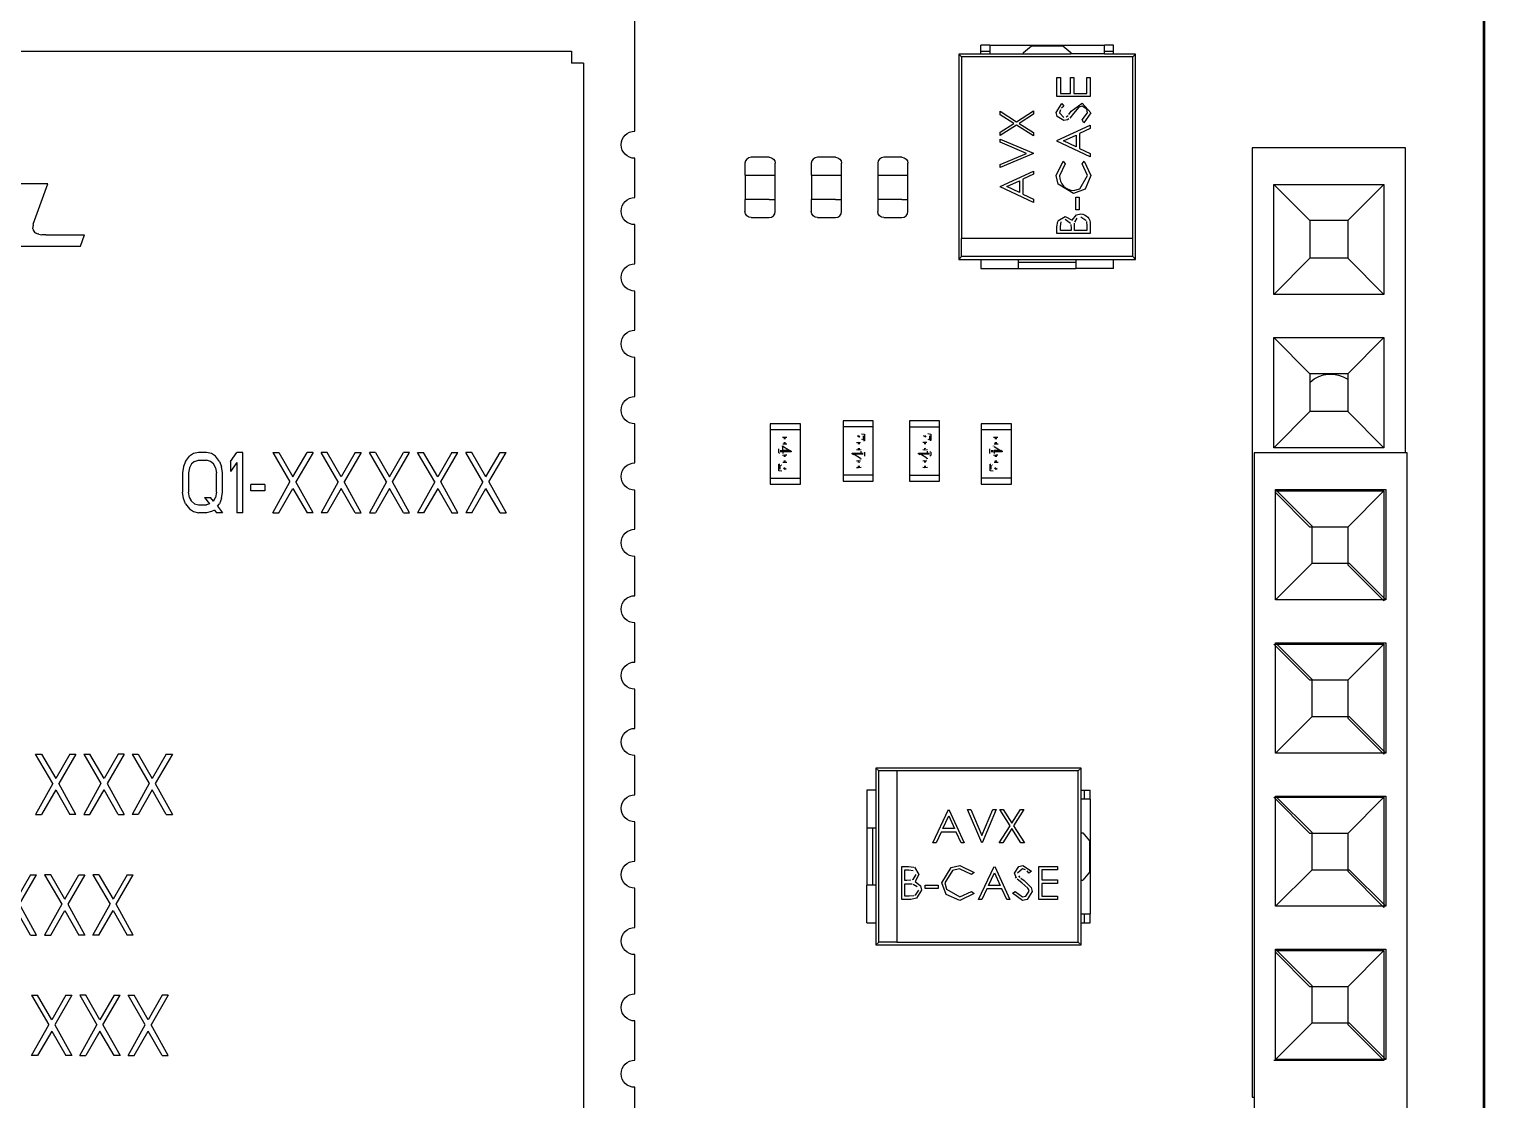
# Model space of a CAD drawing. Header units: millimetres. Extents: x 345 to 622, y 294 to 502.
# Drawn here: x 444.19 to 468.32, y 402.18 to 419.93 of the extents above; entities that cross this region are included whole.
import ezdxf

# ---------------------------------------------------------------- set-up
doc = ezdxf.new("R2010")
doc.units = ezdxf.units.MM
doc.layers.add('Make2D$可见线$场景轮廓线', color=18, linetype='Continuous', lineweight=50, true_color=0x000000)
doc.layers.add('Make2D$可见线$曲线', color=18, linetype='Continuous', true_color=0x000000)

msp = doc.modelspace()

# ---------------------------------------------------------------- linework, layer by layer
at = {"layer": 'Make2D$可见线$场景轮廓线', "color": 96, "true_color": 0x008000}
msp.add_line((468.316, 448.235), (468.316, 338.111), dxfattribs=at)
at = {"layer": 'Make2D$可见线$曲线', "color": 96, "true_color": 0x008000}
msp.add_line((468.316, 448.235), (468.316, 338.111), dxfattribs=at)
at = {"layer": 'Make2D$可见线$曲线', "color": 134, "lineweight": -3, "true_color": 0x009b9b}
for p, q in [((454.236, 418.236), (454.236, 420.411)), ((454.236, 417.136), (454.236, 417.786)), ((454.236, 416.036), (454.236, 416.686)), ((454.236, 414.936), (454.236, 415.586)), ((454.236, 413.836), (454.236, 414.486)), ((454.236, 412.736), (454.236, 413.386)), ((454.236, 411.636), (454.236, 412.286)), ((454.236, 410.536), (454.236, 411.186)), ((454.236, 409.436), (454.236, 410.086)), ((454.236, 408.336), (454.236, 408.986)), ((454.236, 407.236), (454.236, 407.886)), ((454.236, 406.136), (454.236, 406.786)), ((454.236, 405.036), (454.236, 405.686)), ((454.236, 403.936), (454.236, 404.586)), ((454.236, 402.836), (454.236, 403.486)), ((454.236, 401.736), (454.236, 402.386))]:
    msp.add_line(p, q, dxfattribs=at)
at = {"layer": 'Make2D$可见线$曲线', "color": 254, "lineweight": -3, "true_color": 0xdcdcdc}
for p, q in [((430.286, 419.561), (453.186, 419.561)), ((453.186, 419.561), (453.186, 419.361)), ((453.386, 419.361), (453.186, 419.361)), ((453.386, 419.361), (453.386, 392.461)), ((444.503, 417.361), (443.878, 417.361)), ((444.264, 416.692), (444.503, 417.361)), ((444.259, 416.672), (444.255, 416.653)), ((444.255, 416.653), (444.255, 416.637)), ((444.256, 416.619), (444.255, 416.636)), ((444.256, 416.619), (444.26, 416.604)), ((444.263, 416.691), (444.259, 416.672)), ((444.26, 416.604), (444.266, 416.59)), ((444.266, 416.59), (444.275, 416.576)), ((444.275, 416.576), (444.266, 416.589)), ((444.275, 416.576), (444.286, 416.563)), ((444.286, 416.563), (444.3, 416.552)), ((444.3, 416.552), (444.316, 416.543)), ((444.316, 416.543), (444.336, 416.534)), ((444.356, 416.528), (444.342, 416.532)), ((444.356, 416.528), (444.38, 416.523)), ((444.38, 416.523), (444.407, 416.519)), ((444.437, 416.517), (444.407, 416.519)), ((444.469, 416.516), (444.437, 416.517)), ((444.469, 416.516), (445.111, 416.516)), ((445.044, 416.33), (445.111, 416.516)), ((444.01, 416.33), (445.044, 416.33)), ((446.786, 412.762), (446.752, 412.677)), ((446.786, 412.762), (446.852, 412.847)), ((446.919, 412.89), (446.852, 412.847)), ((446.936, 412.762), (446.886, 412.72)), ((447.002, 412.911), (446.919, 412.89)), ((446.936, 412.762), (447.002, 412.783)), ((447.136, 412.911), (447.002, 412.911)), ((447.002, 412.783), (447.136, 412.783)), ((447.219, 412.89), (447.136, 412.911)), ((447.202, 412.762), (447.136, 412.783)), ((447.252, 412.72), (447.202, 412.762)), ((447.286, 412.847), (447.219, 412.89)), ((447.352, 412.762), (447.286, 412.847)), ((447.352, 412.762), (447.386, 412.677)), ((447.536, 412.762), (447.636, 412.911)), ((447.536, 412.762), (447.536, 412.592)), ((447.636, 412.741), (447.536, 412.592)), ((447.736, 412.911), (447.636, 412.911)), ((447.636, 412.741), (447.636, 411.911)), ((447.736, 411.911), (447.736, 412.911)), ((448.236, 412.911), (448.519, 412.422)), ((448.236, 412.911), (448.336, 412.911)), ((448.336, 412.911), (448.569, 412.507)), ((448.569, 412.507), (448.802, 412.911)), ((448.902, 412.911), (448.619, 412.422)), ((448.902, 412.911), (448.802, 412.911)), ((449.136, 412.911), (449.036, 412.911)), ((449.319, 412.422), (449.036, 412.911)), ((449.369, 412.507), (449.136, 412.911)), ((449.602, 412.911), (449.369, 412.507)), ((449.702, 412.911), (449.419, 412.422)), ((449.602, 412.911), (449.702, 412.911)), ((449.936, 412.911), (449.836, 412.911)), ((450.119, 412.422), (449.836, 412.911)), ((449.936, 412.911), (450.169, 412.507)), ((450.169, 412.507), (450.402, 412.911)), ((450.219, 412.422), (450.502, 412.911)), ((450.502, 412.911), (450.402, 412.911)), ((450.919, 412.422), (450.636, 412.911)), ((450.636, 412.911), (450.736, 412.911)), ((450.969, 412.507), (450.736, 412.911)), ((451.202, 412.911), (450.969, 412.507)), ((451.019, 412.422), (451.302, 412.911)), ((451.202, 412.911), (451.302, 412.911)), ((451.536, 412.911), (451.436, 412.911)), ((451.719, 412.422), (451.436, 412.911)), ((451.769, 412.507), (451.536, 412.911)), ((451.769, 412.507), (452.002, 412.911)), ((451.819, 412.422), (452.102, 412.911)), ((452.002, 412.911), (452.102, 412.911)), ((446.752, 412.677), (446.736, 412.571)), ((446.736, 412.571), (446.736, 412.251)), ((446.852, 412.656), (446.836, 412.571)), ((446.836, 412.571), (446.836, 412.251)), ((446.886, 412.72), (446.852, 412.656)), ((447.252, 412.72), (447.286, 412.656)), ((447.286, 412.656), (447.252, 412.72)), ((447.286, 412.656), (447.302, 412.571)), ((447.302, 412.251), (447.302, 412.571)), ((447.402, 412.571), (447.386, 412.677)), ((447.402, 412.251), (447.402, 412.571)), ((446.752, 412.145), (446.736, 412.251)), ((446.852, 412.166), (446.836, 412.251)), ((447.302, 412.251), (447.286, 412.166)), ((447.386, 412.145), (447.402, 412.251)), ((448.102, 412.379), (447.869, 412.379)), ((447.869, 412.273), (447.869, 412.379)), ((448.102, 412.273), (447.869, 412.273)), ((448.102, 412.379), (448.102, 412.273)), ((448.236, 411.911), (448.519, 412.422)), ((448.336, 411.911), (448.569, 412.315)), ((448.569, 412.315), (448.802, 411.911)), ((448.902, 411.911), (448.619, 412.422)), ((449.319, 412.422), (449.036, 411.911)), ((449.369, 412.315), (449.136, 411.911)), ((449.602, 411.911), (449.369, 412.315)), ((449.702, 411.911), (449.419, 412.422)), ((450.119, 412.422), (449.836, 411.911)), ((450.169, 412.315), (449.936, 411.911)), ((450.402, 411.911), (450.169, 412.315)), ((450.502, 411.911), (450.219, 412.422)), ((450.919, 412.422), (450.636, 411.911)), ((450.969, 412.315), (450.736, 411.911)), ((450.969, 412.315), (451.202, 411.911)), ((451.302, 411.911), (451.019, 412.422)), ((451.719, 412.422), (451.436, 411.911)), ((451.536, 411.911), (451.769, 412.315)), ((452.002, 411.911), (451.769, 412.315)), ((451.819, 412.422), (452.102, 411.911)), ((446.786, 412.06), (446.752, 412.145)), ((446.786, 412.06), (446.852, 411.975)), ((446.886, 412.103), (446.852, 412.166)), ((446.852, 412.166), (446.886, 412.103)), ((446.886, 412.103), (446.936, 412.06)), ((446.936, 412.06), (447.002, 412.039)), ((447.002, 412.039), (447.136, 412.039)), ((447.102, 412.166), (447.202, 412.166)), ((447.102, 412.166), (447.186, 412.06)), ((447.186, 412.06), (447.136, 412.039)), ((447.252, 412.103), (447.202, 412.166)), ((447.252, 412.103), (447.286, 412.166)), ((447.319, 412.017), (447.352, 412.06)), ((447.319, 412.017), (447.402, 411.911)), ((447.386, 412.145), (447.352, 412.06)), ((446.852, 411.975), (446.919, 411.932)), ((446.919, 411.932), (447.002, 411.911)), ((447.136, 411.911), (447.002, 411.911)), ((447.219, 411.932), (447.136, 411.911)), ((447.269, 411.954), (447.219, 411.932)), ((447.269, 411.954), (447.302, 411.911)), ((447.402, 411.911), (447.302, 411.911)), ((447.736, 411.911), (447.636, 411.911)), ((448.236, 411.911), (448.336, 411.911)), ((448.902, 411.911), (448.802, 411.911)), ((449.136, 411.911), (449.036, 411.911)), ((449.602, 411.911), (449.702, 411.911)), ((449.836, 411.911), (449.936, 411.911)), ((450.402, 411.911), (450.502, 411.911)), ((450.736, 411.911), (450.636, 411.911)), ((451.202, 411.911), (451.302, 411.911)), ((451.536, 411.911), (451.436, 411.911)), ((452.002, 411.911), (452.102, 411.911)), ((444.586, 407.422), (444.302, 407.911)), ((444.302, 407.911), (444.402, 407.911)), ((444.402, 407.911), (444.636, 407.507)), ((444.869, 407.911), (444.636, 407.507)), ((444.969, 407.911), (444.686, 407.422)), ((444.869, 407.911), (444.969, 407.911)), ((445.102, 407.911), (445.386, 407.422)), ((445.102, 407.911), (445.202, 407.911)), ((445.436, 407.507), (445.202, 407.911)), ((445.669, 407.911), (445.436, 407.507)), ((445.769, 407.911), (445.486, 407.422)), ((445.769, 407.911), (445.669, 407.911)), ((445.902, 407.911), (446.186, 407.422)), ((445.902, 407.911), (446.002, 407.911)), ((446.002, 407.911), (446.236, 407.507)), ((446.469, 407.911), (446.236, 407.507)), ((446.569, 407.911), (446.286, 407.422)), ((446.469, 407.911), (446.569, 407.911)), ((444.586, 407.422), (444.302, 406.911)), ((444.969, 406.911), (444.686, 407.422)), ((445.386, 407.422), (445.102, 406.911)), ((445.486, 407.422), (445.769, 406.911)), ((446.186, 407.422), (445.902, 406.911)), ((446.286, 407.422), (446.569, 406.911)), ((444.636, 407.315), (444.402, 406.911)), ((444.636, 407.315), (444.869, 406.911)), ((445.202, 406.911), (445.436, 407.315)), ((445.669, 406.911), (445.436, 407.315)), ((446.236, 407.315), (446.002, 406.911)), ((446.469, 406.911), (446.236, 407.315)), ((444.302, 406.911), (444.402, 406.911)), ((444.969, 406.911), (444.869, 406.911)), ((445.102, 406.911), (445.202, 406.911)), ((445.669, 406.911), (445.769, 406.911)), ((446.002, 406.911), (445.902, 406.911)), ((446.469, 406.911), (446.569, 406.911)), ((444.219, 405.911), (443.986, 405.507)), ((444.036, 405.422), (444.319, 405.911)), ((444.219, 405.911), (444.319, 405.911)), ((444.552, 405.911), (444.452, 405.911)), ((444.452, 405.911), (444.736, 405.422)), ((444.786, 405.507), (444.552, 405.911)), ((444.786, 405.507), (445.019, 405.911)), ((445.119, 405.911), (444.836, 405.422)), ((445.019, 405.911), (445.119, 405.911)), ((445.352, 405.911), (445.252, 405.911)), ((445.252, 405.911), (445.536, 405.422)), ((445.352, 405.911), (445.586, 405.507)), ((445.819, 405.911), (445.586, 405.507)), ((445.636, 405.422), (445.919, 405.911)), ((445.819, 405.911), (445.919, 405.911)), ((444.219, 404.911), (443.986, 405.315)), ((444.319, 404.911), (444.036, 405.422)), ((444.736, 405.422), (444.452, 404.911)), ((444.552, 404.911), (444.786, 405.315)), ((444.786, 405.315), (445.019, 404.911)), ((444.836, 405.422), (445.119, 404.911)), ((445.252, 404.911), (445.536, 405.422)), ((445.352, 404.911), (445.586, 405.315)), ((445.586, 405.315), (445.819, 404.911)), ((445.919, 404.911), (445.636, 405.422)), ((444.219, 404.911), (444.319, 404.911)), ((444.452, 404.911), (444.552, 404.911)), ((445.119, 404.911), (445.019, 404.911)), ((445.352, 404.911), (445.252, 404.911)), ((445.919, 404.911), (445.819, 404.911)), ((444.236, 403.911), (444.519, 403.422)), ((444.236, 403.911), (444.336, 403.911)), ((444.569, 403.507), (444.336, 403.911)), ((444.802, 403.911), (444.569, 403.507)), ((444.902, 403.911), (444.619, 403.422)), ((444.802, 403.911), (444.902, 403.911)), ((445.136, 403.911), (445.036, 403.911)), ((445.036, 403.911), (445.319, 403.422)), ((445.369, 403.507), (445.136, 403.911)), ((445.602, 403.911), (445.369, 403.507)), ((445.419, 403.422), (445.702, 403.911)), ((445.602, 403.911), (445.702, 403.911)), ((446.119, 403.422), (445.836, 403.911)), ((445.836, 403.911), (445.936, 403.911)), ((446.169, 403.507), (445.936, 403.911)), ((446.402, 403.911), (446.169, 403.507)), ((446.502, 403.911), (446.219, 403.422)), ((446.502, 403.911), (446.402, 403.911)), ((444.236, 402.911), (444.519, 403.422)), ((444.569, 403.315), (444.336, 402.911)), ((444.569, 403.315), (444.802, 402.911)), ((444.619, 403.422), (444.902, 402.911)), ((445.036, 402.911), (445.319, 403.422)), ((445.369, 403.315), (445.136, 402.911)), ((445.602, 402.911), (445.369, 403.315)), ((445.419, 403.422), (445.702, 402.911)), ((445.836, 402.911), (446.119, 403.422)), ((445.936, 402.911), (446.169, 403.315)), ((446.402, 402.911), (446.169, 403.315)), ((446.502, 402.911), (446.219, 403.422)), ((444.336, 402.911), (444.236, 402.911)), ((444.902, 402.911), (444.802, 402.911)), ((445.036, 402.911), (445.136, 402.911)), ((445.702, 402.911), (445.602, 402.911)), ((445.836, 402.911), (445.936, 402.911)), ((446.402, 402.911), (446.502, 402.911))]:
    msp.add_line(p, q, dxfattribs=at)
at = {"layer": 'Make2D$可见线$曲线', "color": 254, "lineweight": -3, "true_color": 0xcad1ee}
for p, q in [((460.126, 419.511), (459.611, 419.511)), ((459.611, 419.511), (459.611, 416.111)), ((459.611, 419.511), (459.656, 419.466)), ((459.976, 419.561), (459.976, 419.661)), ((460.051, 419.661), (459.976, 419.661)), ((459.976, 419.511), (459.976, 419.561)), ((459.976, 419.561), (460.051, 419.561)), ((460.126, 419.661), (460.051, 419.661)), ((460.051, 419.561), (460.126, 419.561)), ((460.126, 419.661), (460.126, 419.521)), ((460.126, 419.661), (462.026, 419.661)), ((460.682, 419.511), (460.126, 419.511)), ((461.469, 419.511), (460.682, 419.511)), ((460.683, 419.539), (460.816, 419.65)), ((460.683, 419.511), (460.683, 419.539)), ((460.816, 419.65), (461.335, 419.65)), ((461.335, 419.65), (461.469, 419.539)), ((461.469, 419.539), (461.469, 419.521)), ((461.469, 419.521), (462.026, 419.521)), ((462.026, 419.521), (462.026, 419.661)), ((462.101, 419.661), (462.026, 419.661)), ((462.026, 419.561), (462.101, 419.561)), ((462.541, 419.511), (462.026, 419.511)), ((462.176, 419.661), (462.101, 419.661)), ((462.101, 419.561), (462.176, 419.561)), ((462.176, 419.561), (462.176, 419.661)), ((462.176, 419.511), (462.176, 419.561)), ((462.541, 419.511), (462.496, 419.466)), ((462.541, 416.111), (462.541, 419.511)), ((462.496, 419.466), (459.656, 419.466)), ((459.656, 419.466), (459.656, 416.456)), ((459.976, 419.461), (459.976, 419.466)), ((462.176, 419.461), (462.176, 419.466)), ((462.496, 416.456), (462.496, 419.466)), ((461.237, 418.812), (461.237, 419.123)), ((461.237, 419.123), (461.294, 419.123)), ((461.294, 419.123), (461.294, 418.862)), ((461.463, 418.862), (461.463, 419.123)), ((461.463, 419.123), (461.519, 419.123)), ((461.519, 419.123), (461.519, 418.862)), ((461.731, 419.123), (461.787, 419.123)), ((461.731, 418.862), (461.731, 419.123)), ((461.787, 419.123), (461.787, 418.812)), ((461.787, 418.812), (461.237, 418.812)), ((461.294, 418.862), (461.463, 418.862)), ((461.519, 418.862), (461.731, 418.862)), ((460.296, 418.566), (460.565, 418.393)), ((460.296, 418.509), (460.296, 418.566)), ((460.565, 418.393), (460.846, 418.573)), ((460.846, 418.516), (460.61, 418.365)), ((460.846, 418.573), (460.846, 418.516)), ((461.223, 418.546), (461.316, 418.693)), ((461.239, 418.479), (461.223, 418.546)), ((461.293, 418.591), (461.28, 418.54)), ((461.28, 418.54), (461.349, 418.46)), ((461.35, 418.648), (461.314, 418.617)), ((461.316, 418.693), (461.35, 418.648)), ((461.433, 418.512), (461.475, 418.57)), ((461.51, 418.531), (461.449, 418.453)), ((461.475, 418.57), (461.653, 418.7)), ((461.598, 418.631), (461.51, 418.531)), ((461.652, 418.65), (461.598, 418.631)), ((461.732, 418.599), (461.652, 418.65)), ((461.653, 418.7), (461.801, 418.542)), ((461.653, 418.422), (461.745, 418.542)), ((461.801, 418.542), (461.681, 418.375)), ((461.745, 418.542), (461.732, 418.599)), ((460.521, 418.365), (460.296, 418.509)), ((460.296, 418.221), (460.521, 418.365)), ((460.565, 418.336), (460.296, 418.164)), ((460.846, 418.157), (460.565, 418.336)), ((460.61, 418.365), (460.846, 418.214)), ((461.237, 418.079), (461.787, 418.333)), ((461.352, 418.41), (461.239, 418.479)), ((461.409, 418.424), (461.352, 418.41)), ((461.392, 418.472), (461.42, 418.496)), ((461.435, 418.441), (461.409, 418.424)), ((461.787, 418.279), (461.611, 418.198)), ((461.681, 418.375), (461.653, 418.422)), ((461.787, 418.333), (461.787, 418.279)), ((460.296, 418.164), (460.296, 418.221)), ((460.296, 418.104), (460.846, 417.871)), ((460.296, 418.051), (460.296, 418.104)), ((460.729, 417.868), (460.296, 418.051)), ((460.846, 418.214), (460.846, 418.157)), ((461.787, 417.811), (461.237, 418.072)), ((461.344, 418.075), (461.555, 418.172)), ((461.555, 417.975), (461.344, 418.075)), ((461.555, 418.172), (461.555, 417.975)), ((461.611, 418.198), (461.611, 417.949)), ((460.296, 417.684), (460.729, 417.868)), ((460.846, 417.864), (460.296, 417.631)), ((461.611, 417.949), (461.787, 417.865)), ((461.787, 417.865), (461.787, 417.811)), ((460.296, 417.631), (460.296, 417.684)), ((460.296, 417.321), (460.846, 417.575)), ((460.846, 417.575), (460.846, 417.521)), ((461.223, 417.501), (461.338, 417.741)), ((461.371, 417.697), (461.28, 417.498)), ((461.338, 417.741), (461.371, 417.697)), ((461.653, 417.697), (461.686, 417.741)), ((461.745, 417.501), (461.653, 417.697)), ((461.686, 417.741), (461.801, 417.501)), ((460.846, 417.053), (460.296, 417.314)), ((460.403, 417.317), (460.613, 417.414)), ((460.613, 417.217), (460.403, 417.317)), ((460.613, 417.414), (460.613, 417.217)), ((460.846, 417.521), (460.669, 417.44)), ((460.669, 417.44), (460.669, 417.191)), ((461.255, 417.359), (461.223, 417.501)), ((461.509, 417.205), (461.255, 417.359)), ((461.618, 417.278), (461.745, 417.501)), ((461.801, 417.501), (461.705, 417.274)), ((460.669, 417.191), (460.846, 417.107)), ((460.846, 417.107), (460.846, 417.053)), ((461.705, 417.274), (461.509, 417.205)), ((461.513, 417.254), (461.618, 417.278)), ((461.548, 417.141), (461.604, 417.141)), ((461.548, 416.93), (461.548, 417.141)), ((461.604, 417.141), (461.604, 416.93)), ((461.253, 416.749), (461.374, 416.824)), ((461.374, 416.824), (461.491, 416.76)), ((461.491, 416.76), (461.563, 416.85)), ((461.604, 416.93), (461.548, 416.93)), ((461.563, 416.85), (461.631, 416.866)), ((461.237, 416.649), (461.249, 416.74)), ((461.237, 416.542), (461.237, 416.649)), ((461.294, 416.658), (461.306, 416.731)), ((461.294, 416.591), (461.294, 416.658)), ((461.47, 416.591), (461.294, 416.591)), ((461.375, 416.775), (461.459, 416.713)), ((461.466, 416.687), (461.47, 416.624)), ((461.47, 416.624), (461.47, 416.591)), ((461.526, 416.624), (461.53, 416.709)), ((461.526, 416.591), (461.526, 416.624)), ((461.731, 416.591), (461.526, 416.591)), ((461.533, 416.727), (461.569, 416.793)), ((461.631, 416.817), (461.715, 416.763)), ((461.715, 416.763), (461.72, 416.753)), ((461.724, 416.736), (461.731, 416.662)), ((461.731, 416.662), (461.731, 416.591)), ((461.787, 416.691), (461.787, 416.542)), ((462.496, 416.456), (459.656, 416.456)), ((459.656, 416.156), (459.656, 416.456)), ((461.787, 416.542), (461.237, 416.542)), ((462.496, 416.156), (462.496, 416.456)), ((459.611, 416.111), (459.656, 416.156)), ((459.611, 416.111), (459.976, 416.111)), ((462.496, 416.156), (459.656, 416.156)), ((459.976, 416.101), (459.976, 416.112)), ((459.976, 416.111), (460.601, 416.111)), ((459.976, 416.101), (459.976, 415.961)), ((460.601, 416.101), (459.976, 416.101)), ((460.601, 416.111), (461.551, 416.111)), ((460.601, 415.961), (460.601, 416.101)), ((461.551, 416.101), (461.551, 416.111)), ((461.551, 416.111), (462.176, 416.111)), ((461.551, 416.101), (461.551, 415.961)), ((462.176, 416.111), (462.541, 416.111)), ((462.176, 416.111), (462.176, 416.101)), ((462.176, 415.961), (462.176, 416.101)), ((462.496, 416.156), (462.541, 416.111)), ((459.976, 415.961), (460.601, 415.961)), ((460.701, 416.061), (460.601, 416.061)), ((460.601, 415.961), (460.701, 415.961)), ((461.451, 416.061), (460.701, 416.061)), ((460.701, 415.961), (461.451, 415.961)), ((461.551, 416.061), (461.451, 416.061)), ((461.451, 415.961), (461.551, 415.961)), ((462.176, 415.961), (461.551, 415.961)), ((458.236, 407.676), (458.236, 407.311)), ((461.636, 407.676), (458.236, 407.676)), ((458.236, 407.676), (458.281, 407.631)), ((461.636, 407.676), (461.591, 407.631)), ((461.636, 407.161), (461.636, 407.676)), ((458.281, 404.791), (458.281, 407.631)), ((458.581, 407.631), (458.281, 407.631)), ((461.591, 407.631), (458.581, 407.631)), ((458.581, 407.631), (458.581, 404.791)), ((461.591, 404.791), (461.591, 407.631)), ((458.226, 407.311), (458.086, 407.311)), ((458.086, 407.311), (458.086, 406.686)), ((458.226, 407.311), (458.236, 407.311)), ((458.236, 407.311), (458.236, 406.686)), ((461.64, 407.311), (461.686, 407.311)), ((461.686, 407.311), (461.786, 407.311)), ((461.686, 407.311), (461.686, 407.236)), ((461.686, 407.236), (461.686, 407.161)), ((461.786, 407.236), (461.786, 407.311)), ((461.786, 407.161), (461.786, 407.236)), ((459.178, 406.441), (459.439, 406.991)), ((459.446, 406.991), (459.7, 406.441)), ((459.989, 406.441), (459.756, 406.991)), ((459.756, 406.991), (459.809, 406.991)), ((459.809, 406.991), (459.992, 406.558)), ((459.992, 406.558), (460.176, 406.991)), ((460.228, 406.991), (459.996, 406.441)), ((460.176, 406.991), (460.228, 406.991)), ((460.288, 406.991), (460.345, 406.991)), ((460.461, 406.722), (460.288, 406.991)), ((460.345, 406.991), (460.489, 406.766)), ((460.489, 406.766), (460.633, 406.991)), ((460.69, 406.991), (460.518, 406.722)), ((460.633, 406.991), (460.69, 406.991)), ((461.636, 406.605), (461.636, 407.161)), ((461.636, 407.161), (461.646, 407.161)), ((461.786, 407.161), (461.646, 407.161)), ((461.786, 407.161), (461.786, 405.261)), ((459.342, 406.674), (459.442, 406.884)), ((459.442, 406.884), (459.539, 406.674)), ((460.281, 406.441), (460.461, 406.722)), ((460.518, 406.722), (460.697, 406.441)), ((458.086, 406.686), (458.226, 406.686)), ((458.086, 406.686), (458.086, 406.586)), ((458.086, 406.586), (458.086, 405.836)), ((458.186, 406.586), (458.186, 406.686)), ((458.186, 405.836), (458.186, 406.586)), ((458.236, 406.686), (458.236, 405.736)), ((459.315, 406.617), (459.232, 406.441)), ((459.565, 406.617), (459.315, 406.617)), ((459.539, 406.674), (459.342, 406.674)), ((459.646, 406.441), (459.565, 406.617)), ((460.489, 406.677), (460.338, 406.441)), ((460.64, 406.441), (460.489, 406.677)), ((461.636, 405.818), (461.636, 406.605)), ((461.646, 406.605), (461.664, 406.604)), ((461.664, 406.604), (461.775, 406.471)), ((461.775, 406.471), (461.775, 405.951)), ((459.232, 406.441), (459.178, 406.441)), ((459.7, 406.441), (459.646, 406.441)), ((460.338, 406.441), (460.281, 406.441)), ((460.697, 406.441), (460.64, 406.441)), ((458.667, 406.049), (458.774, 406.049)), ((458.667, 405.499), (458.667, 406.049)), ((458.716, 405.993), (458.783, 405.993)), ((458.716, 405.817), (458.716, 405.993)), ((458.774, 406.049), (458.864, 406.037)), ((458.783, 405.993), (458.855, 405.981)), ((458.874, 406.034), (458.949, 405.913)), ((459.329, 405.778), (459.484, 406.032)), ((459.504, 405.979), (459.379, 405.774)), ((459.484, 406.032), (459.625, 406.064)), ((459.622, 406.007), (459.504, 405.979)), ((459.822, 405.915), (459.622, 406.007)), ((459.625, 406.064), (459.865, 405.949)), ((459.936, 405.499), (460.197, 406.049)), ((460.204, 406.049), (460.458, 405.499)), ((460.535, 405.935), (460.604, 406.048)), ((460.665, 406.007), (460.585, 405.937)), ((460.604, 406.048), (460.671, 406.064)), ((460.716, 405.993), (460.665, 406.007)), ((460.671, 406.064), (460.817, 405.97)), ((460.773, 405.937), (460.742, 405.972)), ((460.817, 405.97), (460.773, 405.937)), ((460.937, 406.049), (461.247, 406.049)), ((460.937, 405.499), (460.937, 406.049)), ((460.986, 405.993), (460.986, 405.824)), ((461.247, 405.993), (460.986, 405.993)), ((461.247, 406.049), (461.247, 405.993)), ((458.086, 405.836), (458.086, 405.736)), ((458.226, 405.736), (458.086, 405.736)), ((458.086, 405.111), (458.086, 405.736)), ((458.186, 405.736), (458.186, 405.836)), ((458.226, 405.736), (458.236, 405.736)), ((458.236, 405.736), (458.236, 405.111)), ((458.749, 405.817), (458.716, 405.817)), ((458.716, 405.76), (458.749, 405.76)), ((458.716, 405.556), (458.716, 405.76)), ((458.812, 405.821), (458.749, 405.817)), ((458.749, 405.76), (458.834, 405.757)), ((458.849, 405.832), (458.838, 405.827)), ((458.899, 405.912), (458.849, 405.832)), ((458.852, 405.754), (458.918, 405.717)), ((458.949, 405.913), (458.885, 405.796)), ((458.885, 405.796), (458.975, 405.724)), ((459.054, 405.739), (459.266, 405.739)), ((459.054, 405.683), (459.054, 405.739)), ((459.266, 405.739), (459.266, 405.683)), ((459.399, 405.582), (459.329, 405.778)), ((459.379, 405.774), (459.403, 405.669)), ((459.865, 405.949), (459.822, 405.915)), ((460.1, 405.732), (460.2, 405.942)), ((460.297, 405.732), (460.1, 405.732)), ((460.2, 405.942), (460.297, 405.732)), ((460.566, 405.851), (460.535, 405.935)), ((460.566, 405.851), (460.549, 405.877)), ((460.656, 405.777), (460.578, 405.838)), ((460.597, 405.894), (460.621, 405.866)), ((460.636, 405.854), (460.695, 405.812)), ((460.755, 405.689), (460.656, 405.777)), ((460.695, 405.812), (460.808, 405.698)), ((460.986, 405.824), (461.247, 405.824)), ((461.247, 405.767), (460.986, 405.767)), ((460.986, 405.767), (460.986, 405.556)), ((461.247, 405.824), (461.247, 405.767)), ((461.636, 405.261), (461.636, 405.818)), ((461.636, 405.818), (461.664, 405.818)), ((461.775, 405.951), (461.664, 405.818)), ((458.815, 405.499), (458.667, 405.499)), ((458.786, 405.556), (458.716, 405.556)), ((458.861, 405.562), (458.786, 405.556)), ((458.908, 405.52), (458.815, 405.499)), ((458.887, 405.572), (458.877, 405.567)), ((458.942, 405.656), (458.887, 405.572)), ((458.991, 405.656), (458.908, 405.52)), ((458.975, 405.724), (458.991, 405.656)), ((459.266, 405.683), (459.054, 405.683)), ((459.626, 405.485), (459.399, 405.582)), ((459.403, 405.669), (459.626, 405.542)), ((459.626, 405.542), (459.822, 405.633)), ((459.865, 405.601), (459.626, 405.485)), ((459.822, 405.633), (459.865, 405.601)), ((459.99, 405.499), (459.936, 405.499)), ((460.073, 405.676), (459.99, 405.499)), ((460.323, 405.676), (460.073, 405.676)), ((460.404, 405.499), (460.323, 405.676)), ((460.458, 405.499), (460.404, 405.499)), ((460.5, 405.606), (460.546, 405.633)), ((460.667, 405.485), (460.5, 405.606)), ((460.546, 405.633), (460.667, 405.542)), ((460.667, 405.542), (460.723, 405.555)), ((460.741, 405.502), (460.667, 405.485)), ((460.723, 405.555), (460.775, 405.635)), ((460.824, 405.634), (460.741, 405.502)), ((460.766, 405.672), (460.755, 405.689)), ((460.775, 405.635), (460.766, 405.672)), ((460.808, 405.698), (460.824, 405.634)), ((461.247, 405.499), (460.937, 405.499)), ((460.986, 405.556), (461.247, 405.556)), ((461.247, 405.556), (461.247, 405.499)), ((461.636, 404.746), (461.636, 405.261)), ((461.646, 405.261), (461.786, 405.261)), ((461.686, 405.261), (461.686, 405.186)), ((461.786, 405.186), (461.786, 405.261)), ((458.086, 405.111), (458.226, 405.111)), ((458.236, 405.111), (458.226, 405.111)), ((458.236, 405.111), (458.236, 404.746)), ((461.64, 405.111), (461.686, 405.111)), ((461.686, 405.186), (461.686, 405.111)), ((461.686, 405.111), (461.786, 405.111)), ((461.786, 405.111), (461.786, 405.186)), ((458.281, 404.791), (458.236, 404.746)), ((458.581, 404.791), (458.281, 404.791)), ((458.581, 404.791), (461.591, 404.791)), ((461.636, 404.746), (461.591, 404.791)), ((458.236, 404.746), (461.636, 404.746))]:
    msp.add_line(p, q, dxfattribs=at)
at = {"layer": 'Make2D$可见线$曲线', "color": 7, "lineweight": -3, "true_color": 0xfffff2}
for p, q in [((456.464, 417.803), (456.164, 417.803)), ((457.564, 417.803), (457.264, 417.803)), ((458.664, 417.803), (458.364, 417.803)), ((456.064, 417.703), (456.064, 417.504)), ((456.564, 417.504), (456.564, 417.703)), ((457.164, 417.703), (457.164, 417.504)), ((457.664, 417.504), (457.664, 417.703)), ((458.264, 417.703), (458.264, 417.504)), ((458.764, 417.504), (458.764, 417.703)), ((456.464, 417.504), (456.564, 417.504)), ((457.164, 417.504), (457.264, 417.504)), ((457.264, 417.504), (457.564, 417.504)), ((457.564, 417.504), (457.664, 417.504)), ((458.764, 417.504), (458.764, 417.504)), ((456.164, 417.102), (456.064, 417.102)), ((456.064, 417.102), (456.064, 416.903)), ((456.564, 416.903), (456.564, 417.102)), ((457.264, 417.102), (457.164, 417.102)), ((457.164, 417.102), (457.164, 416.903)), ((457.664, 416.903), (457.664, 417.102)), ((458.364, 417.102), (458.264, 417.102)), ((458.264, 417.102), (458.264, 416.903)), ((458.764, 416.903), (458.764, 417.102)), ((456.164, 416.803), (456.464, 416.803)), ((457.264, 416.803), (457.564, 416.803)), ((458.364, 416.803), (458.664, 416.803))]:
    msp.add_line(p, q, dxfattribs=at)
at = {"layer": 'Make2D$可见线$曲线', "color": 251, "lineweight": -3, "true_color": 0x4b4b4b}
for p, q in [((464.476, 417.961), (464.476, 402.221)), ((467.016, 417.961), (464.476, 417.961)), ((467.016, 412.901), (467.016, 417.961)), ((465.432, 416.754), (464.832, 417.354)), ((464.832, 417.354), (466.659, 417.354)), ((464.832, 415.528), (464.832, 417.354)), ((466.659, 417.354), (466.059, 416.754)), ((466.659, 417.354), (466.659, 415.528)), ((466.059, 416.754), (465.432, 416.754)), ((465.432, 416.754), (465.432, 416.128)), ((466.059, 416.754), (466.059, 416.128)), ((465.432, 416.128), (464.832, 415.528)), ((466.059, 416.128), (465.432, 416.128)), ((466.059, 416.128), (466.659, 415.528)), ((466.659, 415.528), (464.832, 415.528)), ((464.832, 414.814), (465.432, 414.214)), ((464.832, 412.988), (464.832, 414.814)), ((464.832, 414.814), (466.659, 414.814)), ((466.659, 414.814), (466.059, 414.214)), ((466.659, 414.814), (466.659, 412.988)), ((465.432, 414.214), (465.432, 413.588)), ((466.059, 414.214), (465.432, 414.214)), ((466.059, 414.214), (466.059, 413.588)), ((465.432, 413.588), (464.832, 412.988)), ((466.059, 413.588), (465.432, 413.588)), ((466.659, 412.988), (466.059, 413.588)), ((466.659, 412.988), (464.832, 412.988)), ((464.506, 412.901), (464.506, 397.161)), ((467.046, 412.901), (464.506, 412.901)), ((467.046, 397.161), (467.046, 412.901)), ((465.462, 411.694), (464.862, 412.294)), ((464.862, 410.468), (464.862, 412.294)), ((464.862, 412.294), (466.689, 412.294)), ((465.432, 411.674), (464.862, 412.244)), ((464.864, 412.274), (466.659, 412.274)), ((466.659, 412.274), (466.059, 411.674)), ((466.659, 412.274), (466.659, 410.448)), ((466.689, 412.294), (466.689, 410.468)), ((466.059, 411.674), (465.432, 411.674)), ((465.462, 411.694), (465.462, 411.068)), ((466.059, 411.674), (466.059, 411.048)), ((465.462, 411.068), (464.862, 410.468)), ((466.089, 411.068), (465.462, 411.068)), ((466.059, 411.048), (466.659, 410.448)), ((466.089, 411.068), (466.689, 410.468)), ((466.689, 410.468), (464.862, 410.468)), ((464.832, 409.734), (465.432, 409.134)), ((464.862, 409.754), (465.462, 409.154)), ((464.862, 407.928), (464.862, 409.754)), ((464.862, 409.754), (466.689, 409.754)), ((464.866, 409.734), (466.659, 409.734)), ((466.659, 409.734), (466.059, 409.134)), ((466.659, 409.734), (466.659, 407.908)), ((466.689, 409.754), (466.689, 407.928)), ((466.059, 409.134), (465.432, 409.134)), ((465.462, 409.154), (465.462, 408.528)), ((466.059, 409.134), (466.059, 408.508)), ((465.462, 408.528), (464.862, 407.928)), ((466.089, 408.528), (465.462, 408.528)), ((466.659, 407.908), (466.059, 408.508)), ((466.689, 407.928), (466.089, 408.528)), ((466.689, 407.928), (464.862, 407.928)), ((464.832, 407.194), (465.432, 406.594)), ((465.462, 406.614), (464.862, 407.214)), ((464.862, 405.388), (464.862, 407.214)), ((464.862, 407.214), (466.689, 407.214)), ((464.862, 407.194), (466.659, 407.194)), ((466.659, 407.194), (466.059, 406.594)), ((466.659, 407.194), (466.659, 405.368)), ((466.689, 407.214), (466.689, 405.388)), ((466.059, 406.594), (465.432, 406.594)), ((465.462, 406.614), (465.462, 405.988)), ((466.059, 406.594), (466.059, 405.968)), ((465.462, 405.988), (464.862, 405.388)), ((466.089, 405.988), (465.462, 405.988)), ((466.089, 405.988), (466.689, 405.388)), ((466.659, 405.368), (466.059, 405.968)), ((466.689, 405.388), (464.862, 405.388)), ((464.862, 404.674), (465.462, 404.074)), ((464.862, 402.848), (464.862, 404.674)), ((464.862, 404.674), (466.689, 404.674)), ((464.862, 404.654), (466.659, 404.654)), ((464.862, 404.624), (465.432, 404.054)), ((466.659, 404.654), (466.059, 404.054)), ((466.659, 404.654), (466.659, 402.828)), ((466.689, 404.674), (466.689, 402.848)), ((466.059, 404.054), (465.432, 404.054)), ((465.462, 404.074), (465.462, 403.448)), ((466.059, 404.054), (466.059, 403.428)), ((465.462, 403.448), (464.862, 402.848)), ((466.089, 403.448), (465.462, 403.448)), ((466.659, 402.828), (466.059, 403.428)), ((466.689, 402.848), (466.089, 403.448)), ((466.689, 402.848), (464.862, 402.848)), ((466.659, 402.828), (464.832, 402.828)), ((464.476, 402.221), (464.508, 402.221))]:
    msp.add_line(p, q, dxfattribs=at)
at = {"layer": 'Make2D$可见线$曲线', "color": 40, "lineweight": -3, "true_color": 0xffa61c}
for p, q in [((456.164, 417.503), (456.066, 417.503)), ((456.066, 417.503), (456.066, 417.103)), ((456.464, 417.503), (456.164, 417.503)), ((456.563, 417.103), (456.563, 417.503)), ((457.166, 417.503), (457.166, 417.103)), ((457.663, 417.103), (457.663, 417.503)), ((458.364, 417.503), (458.266, 417.503)), ((458.266, 417.503), (458.266, 417.103)), ((458.664, 417.503), (458.364, 417.503)), ((458.763, 417.503), (458.664, 417.503)), ((458.763, 417.103), (458.763, 417.503)), ((456.464, 417.103), (456.168, 417.103)), ((456.464, 417.103), (456.563, 417.103)), ((457.564, 417.103), (457.27, 417.103)), ((457.564, 417.103), (457.663, 417.103)), ((458.664, 417.103), (458.364, 417.103)), ((458.664, 417.103), (458.763, 417.103))]:
    msp.add_line(p, q, dxfattribs=at)
at = {"layer": 'Make2D$可见线$曲线', "color": 9, "lineweight": -3, "true_color": 0xc0c0c0}
for p, q in [((456.482, 413.386), (456.482, 413.286)), ((456.982, 413.386), (456.482, 413.386)), ((456.482, 413.286), (456.482, 412.486)), ((456.982, 413.286), (456.482, 413.286)), ((456.982, 413.286), (456.982, 413.386)), ((456.982, 412.486), (456.982, 413.286)), ((458.19, 413.435), (457.69, 413.435)), ((457.69, 413.435), (457.69, 413.335)), ((457.69, 413.335), (457.69, 412.535)), ((458.19, 413.335), (457.69, 413.335)), ((457.995, 413.221), (458.045, 413.214)), ((458.045, 413.214), (458.045, 413.104)), ((458.19, 413.335), (458.19, 413.435)), ((458.19, 412.535), (458.19, 413.335)), ((459.29, 413.436), (458.79, 413.436)), ((458.79, 413.436), (458.79, 413.336)), ((458.79, 413.336), (458.79, 412.536)), ((458.79, 413.336), (459.29, 413.336)), ((459.095, 413.222), (459.145, 413.215)), ((459.145, 413.215), (459.145, 413.106)), ((459.29, 413.336), (459.29, 413.436)), ((459.29, 412.536), (459.29, 413.336)), ((459.982, 413.386), (459.982, 413.286)), ((460.482, 413.386), (459.982, 413.386)), ((459.982, 413.286), (459.982, 412.486)), ((460.482, 413.286), (459.982, 413.286)), ((460.482, 413.286), (460.482, 413.386)), ((460.482, 412.486), (460.482, 413.286)), ((456.626, 412.905), (456.626, 412.972)), ((456.633, 412.972), (456.633, 412.969)), ((456.684, 413.162), (456.727, 413.166)), ((456.687, 413.009), (456.687, 413.02)), ((456.693, 413.02), (456.698, 413.017)), ((456.727, 413.047), (456.694, 413.049)), ((456.799, 412.942), (456.694, 413.009)), ((456.694, 412.941), (456.694, 413.009)), ((456.706, 413.143), (456.727, 413.144)), ((456.727, 413.069), (456.706, 413.07)), ((456.727, 413.166), (456.759, 413.164)), ((456.727, 413.144), (456.738, 413.144)), ((456.738, 413.069), (456.727, 413.069)), ((456.76, 413.049), (456.727, 413.047)), ((457.944, 413.074), (457.911, 413.072)), ((457.964, 413.16), (457.927, 413.187)), ((457.944, 413.052), (457.934, 413.052)), ((457.934, 412.977), (457.944, 412.977)), ((457.978, 413.072), (457.944, 413.074)), ((457.966, 413.051), (457.944, 413.052)), ((457.944, 412.977), (457.966, 412.977)), ((457.947, 413.191), (457.97, 413.168)), ((458.011, 413.118), (458.003, 413.124)), ((458.028, 413.118), (458.028, 413.187)), ((458.045, 413.104), (458.03, 413.104)), ((459.044, 413.075), (459.011, 413.073)), ((459.064, 413.161), (459.026, 413.188)), ((459.044, 413.053), (459.034, 413.053)), ((459.034, 412.978), (459.044, 412.978)), ((459.077, 413.073), (459.044, 413.075)), ((459.065, 413.052), (459.044, 413.053)), ((459.044, 412.978), (459.065, 412.979)), ((459.046, 413.193), (459.069, 413.169)), ((459.111, 413.119), (459.103, 413.125)), ((459.128, 413.119), (459.128, 413.188)), ((459.145, 413.106), (459.13, 413.106)), ((460.126, 412.894), (460.126, 412.972)), ((460.184, 413.162), (460.227, 413.166)), ((460.187, 413.013), (460.187, 413.02)), ((460.193, 413.02), (460.198, 413.017)), ((460.227, 413.047), (460.194, 413.049)), ((460.194, 413.009), (460.299, 412.942)), ((460.206, 413.143), (460.227, 413.144)), ((460.227, 413.069), (460.206, 413.07)), ((460.227, 413.166), (460.259, 413.164)), ((460.227, 413.144), (460.238, 413.144)), ((460.238, 413.069), (460.227, 413.069)), ((460.26, 413.049), (460.227, 413.047)), ((456.633, 412.905), (456.633, 412.894)), ((456.648, 412.941), (456.687, 412.941)), ((456.687, 412.922), (456.648, 412.922)), ((456.727, 412.866), (456.684, 412.862)), ((456.799, 412.941), (456.694, 412.941)), ((456.694, 412.922), (456.694, 412.891)), ((456.829, 412.922), (456.694, 412.922)), ((456.694, 412.749), (456.727, 412.747)), ((456.727, 412.844), (456.706, 412.843)), ((456.706, 412.77), (456.727, 412.769)), ((456.759, 412.864), (456.727, 412.866)), ((456.738, 412.844), (456.727, 412.844)), ((456.727, 412.769), (456.738, 412.769)), ((456.727, 412.747), (456.76, 412.749)), ((456.804, 412.95), (456.829, 412.934)), ((456.829, 412.934), (456.829, 412.922)), ((457.843, 412.898), (457.978, 412.898)), ((457.843, 412.887), (457.843, 412.898)), ((457.868, 412.871), (457.843, 412.887)), ((457.978, 412.88), (457.872, 412.88)), ((457.978, 412.812), (457.872, 412.878)), ((457.911, 412.772), (457.944, 412.774)), ((457.912, 412.957), (457.944, 412.954)), ((457.934, 412.752), (457.944, 412.752)), ((457.944, 412.954), (457.988, 412.959)), ((457.944, 412.774), (457.978, 412.772)), ((457.944, 412.752), (457.966, 412.751)), ((457.979, 412.801), (457.973, 412.805)), ((457.985, 412.93), (457.985, 412.898)), ((457.985, 412.898), (458.024, 412.898)), ((458.024, 412.88), (457.985, 412.88)), ((457.985, 412.812), (457.985, 412.801)), ((458.046, 412.916), (458.046, 412.849)), ((458.943, 412.9), (459.078, 412.9)), ((458.943, 412.888), (458.943, 412.9)), ((458.967, 412.872), (458.943, 412.888)), ((459.078, 412.881), (458.972, 412.881)), ((459.078, 412.813), (458.972, 412.88)), ((459.011, 412.773), (459.044, 412.775)), ((459.012, 412.958), (459.044, 412.956)), ((459.034, 412.753), (459.044, 412.753)), ((459.044, 412.956), (459.088, 412.96)), ((459.044, 412.775), (459.077, 412.773)), ((459.044, 412.753), (459.065, 412.752)), ((459.079, 412.802), (459.073, 412.806)), ((459.078, 412.877), (459.078, 412.881)), ((459.085, 412.931), (459.085, 412.9)), ((459.085, 412.9), (459.123, 412.9)), ((459.123, 412.881), (459.085, 412.881)), ((459.085, 412.813), (459.085, 412.807)), ((459.138, 412.917), (459.138, 412.928)), ((459.138, 412.85), (459.138, 412.863)), ((459.146, 412.917), (459.146, 412.862)), ((460.148, 412.941), (460.187, 412.941)), ((460.187, 412.922), (460.148, 412.922)), ((460.227, 412.866), (460.184, 412.862)), ((460.299, 412.941), (460.194, 412.941)), ((460.194, 412.922), (460.194, 412.891)), ((460.329, 412.922), (460.194, 412.922)), ((460.194, 412.749), (460.227, 412.747)), ((460.227, 412.844), (460.206, 412.843)), ((460.206, 412.77), (460.227, 412.769)), ((460.259, 412.864), (460.227, 412.866)), ((460.238, 412.844), (460.227, 412.844)), ((460.227, 412.769), (460.238, 412.769)), ((460.227, 412.747), (460.26, 412.749)), ((460.304, 412.95), (460.329, 412.934)), ((460.329, 412.934), (460.329, 412.922)), ((456.482, 412.486), (456.982, 412.486)), ((456.482, 412.486), (456.482, 412.386)), ((456.627, 412.716), (456.641, 412.716)), ((456.627, 412.607), (456.627, 412.716)), ((456.677, 412.6), (456.627, 412.607)), ((456.643, 412.702), (456.643, 412.634)), ((456.661, 412.703), (456.668, 412.697)), ((456.725, 412.629), (456.702, 412.652)), ((456.708, 412.661), (456.745, 412.634)), ((456.982, 412.386), (456.982, 412.486)), ((457.69, 412.535), (457.69, 412.435)), ((458.19, 412.535), (457.69, 412.535)), ((457.944, 412.654), (457.912, 412.657)), ((457.944, 412.677), (457.934, 412.677)), ((457.966, 412.677), (457.944, 412.677)), ((457.988, 412.659), (457.944, 412.654)), ((458.19, 412.435), (458.19, 412.535)), ((458.79, 412.536), (459.29, 412.536)), ((458.79, 412.536), (458.79, 412.436)), ((459.044, 412.656), (459.012, 412.658)), ((459.044, 412.678), (459.034, 412.678)), ((459.065, 412.679), (459.044, 412.678)), ((459.088, 412.66), (459.044, 412.656)), ((459.29, 412.436), (459.29, 412.536)), ((460.482, 412.486), (459.982, 412.486)), ((459.982, 412.486), (459.982, 412.386)), ((460.127, 412.716), (460.141, 412.716)), ((460.127, 412.607), (460.127, 412.716)), ((460.177, 412.6), (460.127, 412.607)), ((460.143, 412.702), (460.143, 412.634)), ((460.161, 412.703), (460.168, 412.697)), ((460.225, 412.629), (460.202, 412.652)), ((460.208, 412.661), (460.245, 412.634)), ((460.482, 412.386), (460.482, 412.486)), ((456.482, 412.386), (456.982, 412.386)), ((457.69, 412.435), (458.19, 412.435)), ((458.79, 412.436), (459.29, 412.436)), ((459.982, 412.386), (460.482, 412.386))]:
    msp.add_line(p, q, dxfattribs=at)
at = {"layer": 'Make2D$可见线$曲线', "color": 134, "lineweight": -3, "true_color": 0x009b9b, "extrusion": (0, 0, -1)}
for centre, start, end in [((-454.236, 418.011), 360, 90), ((-454.236, 418.011), 270, 360), ((-454.236, 416.911), 360, 90), ((-454.236, 416.911), 270, 360), ((-454.236, 415.811), 360, 90), ((-454.236, 415.811), 270, 360), ((-454.236, 414.711), 360, 90), ((-454.236, 414.711), 270, 360), ((-454.236, 413.611), 360, 90), ((-454.236, 413.611), 270, 360), ((-454.236, 412.511), 360, 90), ((-454.236, 412.511), 270, 360), ((-454.236, 411.411), 360, 90), ((-454.236, 411.411), 270, 360), ((-454.236, 410.311), 360, 90), ((-454.236, 410.311), 270, 360), ((-454.236, 409.211), 360, 90), ((-454.236, 409.211), 270, 360), ((-454.236, 408.111), 360, 90), ((-454.236, 408.111), 270, 360), ((-454.236, 407.011), 360, 90), ((-454.236, 407.011), 270, 360), ((-454.236, 405.911), 360, 90), ((-454.236, 405.911), 270, 360), ((-454.236, 404.811), 360, 90), ((-454.236, 404.811), 270, 360), ((-454.236, 403.711), 360, 90), ((-454.236, 403.711), 270, 360), ((-454.236, 402.611), 360, 90), ((-454.236, 402.611), 270, 360)]:
    msp.add_arc(centre, 0.225, start, end, dxfattribs=at)
at = {"layer": 'Make2D$可见线$曲线', "color": 7, "lineweight": -3, "true_color": 0xfffff2}
for centre, start, end in [((456.164, 417.703), 90, 180), ((457.264, 417.703), 90, 180), ((458.364, 417.703), 90, 180), ((456.464, 416.903), 270, 0), ((457.564, 416.903), 270, 0), ((458.664, 416.903), 270, 0)]:
    msp.add_arc(centre, 0.1, start, end, dxfattribs=at)
at = {"layer": 'Make2D$可见线$曲线', "color": 7, "lineweight": -3, "true_color": 0xfffff2, "extrusion": (0, 0, -1)}
for centre, start, end in [((-456.464, 417.703), 90, 180), ((-457.564, 417.703), 90, 180), ((-458.664, 417.703), 90, 180), ((-456.164, 416.903), 270, 360), ((-457.264, 416.903), 270, 360), ((-458.364, 416.903), 270, 360)]:
    msp.add_arc(centre, 0.1, start, end, dxfattribs=at)
at = {"layer": 'Make2D$可见线$曲线', "color": 254, "lineweight": -3, "true_color": 0xcad1ee}
msp.add_arc((461.514, 417.488), 0.234, 177.7096, 269.8279, dxfattribs=at)
at = {"layer": 'Make2D$可见线$曲线', "color": 254, "lineweight": -3, "true_color": 0xcad1ee, "extrusion": (0, 0, -1)}
msp.add_arc((-461.628, 416.706), 0.16, 91.2809, 185.4475, dxfattribs=at)
at = {"layer": 'Make2D$可见线$曲线', "color": 96, "lineweight": -3, "true_color": 0x008000, "extrusion": (0, 0, -1)}
msp.add_arc((-465.776, 413.701), 0.508, 47.887, 123.9028, dxfattribs=at)

doc.saveas('drawing.dxf')
